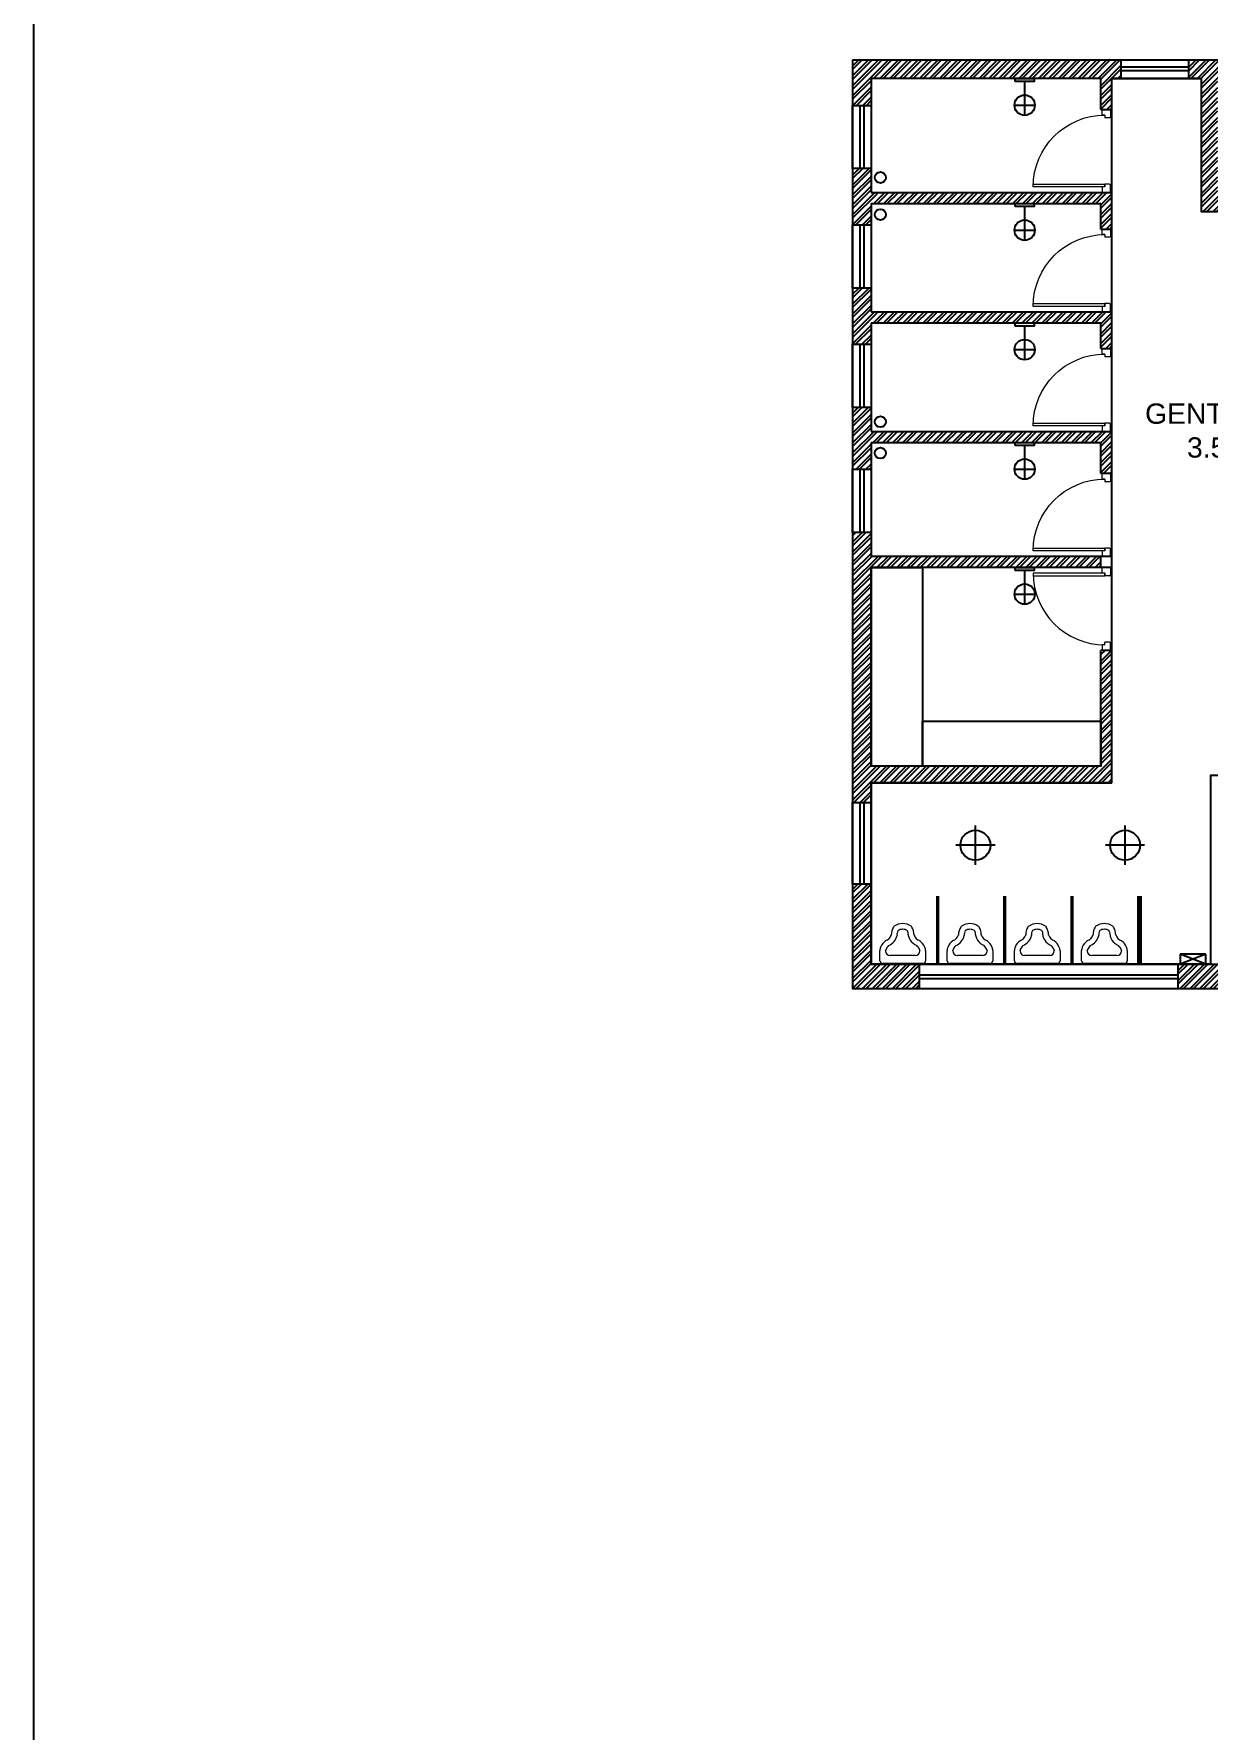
# Model space of a CAD drawing. Header units: millimetres. Extents: x 1521 to 3683, y 1649 to 3322.
# Drawn here: x 2007.65 to 2013.92, y 1663.33 to 1672.4 of the extents above; entities that cross this region are included whole.
import ezdxf

# ---------------------------------------------------------------- set-up
doc = ezdxf.new("R2010")
doc.units = ezdxf.units.MM
doc.header["$LTSCALE"] = 0.1
for name, color, linetype, lineweight in [('DOOR', 8, 'Continuous', 15), ('ELEVATION', 54, 'Continuous', 9), ('plan wall', 7, 'Continuous', 25), ('WALL', 7, 'Continuous', 50)]:
    doc.layers.add(name, color=color, linetype=linetype, lineweight=lineweight)
doc.layers.add('electrical', color=1, linetype='Continuous')
doc.styles.add('WORKING', font='ARIALN.TTF')
pattern_1 = [(45, (1372.368676, 807.466503), (-0.0265249055, 0.0265249055), []), (45, (1372.368676, 807.48526), (-0.0265249055, 0.0265249055), [])]

# ---------------------------------------------------------------- blocks, each defined once
blk = doc.blocks.new('A$C3F6A36EA')
at = {"color": 0}
blk.add_lwpolyline([(-44.2129, 22.5), (-3.3126, 22.5), (-3.3126, -5.2759), (-44.2129, -5.2759)], close=True, dxfattribs=at)
blk = doc.blocks.new('D75')
at = {"layer": 'DOOR'}
for p, q in [((0.05, 0.7), (0.05, 0.675)), ((0.05, 0.7), (0.075, 0.7)), ((0.05, 0.05), (0.05, 0.075)), ((0.05, 0.05), (0.075, 0.05))]:
    blk.add_line(p, q, dxfattribs=at)
for points in [[(0.075, 0.7), (0.075, 0.75), (0, 0.75), (0, 0.685)], [(0.01, 0.675), (0.05, 0.675)], [(0.075, 0.05), (0.075, 0), (0, 0), (0, 0.065)], [(0.01, 0.075), (0.05, 0.075)]]:
    blk.add_lwpolyline(points, dxfattribs=at)
blk.add_lwpolyline([(0.05, 0.075), (0.05, 0.05), (0.7, 0.05), (0.7, 0.075)], close=True, dxfattribs=at)
for centre, radius, start, end in [((0.01, 0.685), 0.01, 180, 270), ((0.05, 0.05), 0.65, 0, 90), ((0.01, 0.065), 0.01, 90, 180)]:
    blk.add_arc(centre, radius, start, end, dxfattribs=at)
blk = doc.blocks.new('ura')
for p, q in [((66.969, 30.005), (66.969, 30.093)), ((67.019, 30.09), (67.019, 30.093)), ((67.169, 30.05), (67.059, 30.05)), ((67.279, 30.05), (67.169, 30.05)), ((67.319, 30.093), (67.319, 30.09)), ((67.369, 30.093), (67.369, 30.005)), ((67.344, 29.98), (66.994, 29.98))]:
    blk.add_line(p, q)
for centre, radius, start, end in [((67.168, 30.203), 0.127, 89.6001, 125.1069), ((67.169, 30.203), 0.127, 54.8931, 90.3999), ((67.114, 30.062), 0.152, 128.8839, 156.1133), ((66.993, 30.256), 0.0797, 288.7154, 341.4146), ((66.993, 30.256), 0.13, 293.4922, 346.4131), ((67.189, 30.234), 0.12, 147.0632, 181.9449), ((67.109, 30.286), 0.025, 125.1069, 148.188), ((67.189, 30.234), 0.0704, 150.6587, 187.4696), ((67.168, 30.203), 0.0769, 89.34, 121.488), ((67.169, 30.203), 0.0769, 58.512, 90.66), ((67.148, 30.234), 0.0704, 19.899, 29.3413), ((67.344, 30.256), 0.13, 178.8425, 246.5078), ((67.228, 30.286), 0.025, 31.812, 54.8931), ((67.148, 30.234), 0.12, 358.0551, 32.9368), ((67.344, 30.256), 0.0797, 198.5854, 251.2846), ((67.223, 30.062), 0.152, 23.8867, 51.1161), ((67.044, 30.093), 0.075, 156.1133, 180), ((67.044, 30.093), 0.025, 156.1133, 180), ((67.059, 30.09), 0.04, 180, 270), ((67.114, 30.062), 0.102, 132.7845, 156.1133), ((67.279, 30.09), 0.04, 270, 0), ((67.223, 30.062), 0.102, 23.8867, 47.2155), ((67.294, 30.093), 0.025, 360, 23.8867), ((67.294, 30.093), 0.075, 0, 23.8867), ((66.994, 30.005), 0.025, 180, 270), ((67.344, 30.005), 0.025, 270, 360)]:
    blk.add_arc(centre, radius, start, end)

msp = doc.modelspace()

# ---------------------------------------------------------------- hatches: boundary and pattern name
h = msp.add_hatch()
h.set_pattern_fill('STEEL', color=256, scale=0.011815, style=0)
h.set_pattern_definition(pattern_1)
h.paths.add_polyline_path([(2013.4576, 1672.2611), (2012.0214, 1672.2611), (2012.0214, 1672.0179), (2012.1208, 1672.0179), (2012.1208, 1672.1617), (2013.3486, 1672.1617), (2013.3486, 1671.9954), (2013.4077, 1671.9954), (2013.4077, 1672.1617), (2013.4576, 1672.1617)])
h = msp.add_hatch()
h.set_pattern_fill('STEEL', color=256, scale=0.011815, style=0)
h.set_pattern_definition(pattern_1)
h.paths.add_polyline_path([(2014.1972, 1672.2611), (2013.8169, 1672.2611), (2013.8169, 1672.1617), (2013.8849, 1672.1617), (2013.8849, 1671.4501), (2014.3341, 1671.4501), (2014.3342, 1671.5382), (2013.9747, 1671.5382), (2013.9747, 1672.1617), (2014.1972, 1672.1617)])
h.paths.add_polyline_path([(2015.0957, 1672.2611), (2014.5565, 1672.2611), (2014.5565, 1672.1617), (2014.7834, 1672.1617), (2014.7834, 1671.5151), (2014.7834, 1671.5151), (2014.7834, 1671.4702), (2014.7834, 1671.4702), (2014.7834, 1671.4501), (2015.2317, 1671.4501), (2015.2318, 1671.5382), (2014.8732, 1671.5386), (2014.8732, 1672.1617), (2015.0957, 1672.1617)])
h.paths.add_polyline_path([(2015.9942, 1672.2611), (2015.455, 1672.2611), (2015.455, 1672.1617), (2015.9942, 1672.1617)])
h.paths.add_polyline_path([(2016.8928, 1672.2611), (2016.3535, 1672.2611), (2016.3535, 1672.1617), (2016.8928, 1672.1617)])
h = msp.add_hatch()
h.set_pattern_fill('STEEL', color=256, scale=0.011815, style=0)
h.set_pattern_definition(pattern_1)
h.paths.add_polyline_path([(2013.4077, 1671.5524), (2012.1208, 1671.5524), (2012.1208, 1671.6802), (2012.0214, 1671.6802), (2012.0214, 1671.379), (2012.1208, 1671.379), (2012.1208, 1671.4933), (2013.3486, 1671.4933), (2013.3486, 1671.3565), (2013.4077, 1671.3565)])
h.paths.add_polyline_path([(2013.4077, 1670.9135), (2012.1208, 1670.9135), (2012.1208, 1671.0412), (2012.0214, 1671.0412), (2012.0214, 1670.74), (2012.1208, 1670.74), (2012.1208, 1670.8544), (2013.3486, 1670.8544), (2013.3486, 1670.7176), (2013.4077, 1670.7176)])
h.paths.add_polyline_path([(2013.4077, 1670.2745), (2012.1208, 1670.2745), (2012.1208, 1670.4023), (2012.0214, 1670.4023), (2012.0214, 1670.0716), (2012.1208, 1670.0716), (2012.1208, 1670.2155), (2013.3486, 1670.2155), (2013.3486, 1670.0491), (2013.4077, 1670.0491)])
h = msp.add_hatch()
h.set_pattern_fill('STEEL', color=256, scale=0.011815, style=0)
h.set_pattern_definition(pattern_1)
h.paths.add_polyline_path([(2012.1208, 1669.547), (2012.3946, 1669.547), (2013.3486, 1669.547), (2013.3486, 1669.6061), (2012.1208, 1669.6061), (2012.1208, 1669.7339), (2012.0214, 1669.7339), (2012.0214, 1668.29), (2012.1208, 1668.29), (2012.1208, 1668.3951), (2013.4077, 1668.3951), (2013.4077, 1669.1035), (2013.3486, 1669.1035), (2013.3486, 1668.4837), (2012.3946, 1668.4837), (2012.1208, 1668.4837)])
h = msp.add_hatch()
h.set_pattern_fill('STEEL', color=256, scale=0.011815, style=0)
h.set_pattern_definition(pattern_1)
h.paths.add_polyline_path([(2012.3795, 1667.425), (2012.1208, 1667.425), (2012.1208, 1667.8538), (2012.0214, 1667.8538), (2012.0214, 1667.2934), (2012.3795, 1667.2934)])
h = msp.add_hatch()
h.set_pattern_fill('STEEL', color=256, scale=0.011815, style=0)
h.set_pattern_definition(pattern_1)
h.paths.add_polyline_path([(2013.9917, 1667.425), (2013.7609, 1667.425), (2013.7609, 1667.2971), (2013.7609, 1667.2934), (2013.9917, 1667.2934)])

# ---------------------------------------------------------------- linework, layer by layer
for p, q in [((2012.0214, 1672.2611), (2019.4323, 1672.2611)), ((2012.0214, 1672.2611), (2012.0214, 1667.2934)), ((2013.3486, 1672.1617), (2012.1208, 1672.1617)), ((2012.1208, 1672.1617), (2012.1208, 1671.5524)), ((2013.3486, 1671.9954), (2013.3486, 1672.1617)), ((2013.8849, 1672.1617), (2013.4077, 1672.1617)), ((2013.4077, 1671.9954), (2013.4077, 1672.1617)), ((2013.8849, 1672.1617), (2013.8849, 1671.4501)), ((2013.3486, 1671.9954), (2013.4077, 1671.9954)), ((2012.1208, 1671.5524), (2013.4077, 1671.5524)), ((2012.1208, 1671.4933), (2012.1208, 1670.9135)), ((2012.1208, 1671.4933), (2013.3486, 1671.4933)), ((2013.3486, 1671.3565), (2013.3486, 1671.4933)), ((2013.4077, 1671.3565), (2013.4077, 1671.5524)), ((2013.8849, 1671.4501), (2014.3341, 1671.4501)), ((2013.3486, 1671.3565), (2013.4077, 1671.3565)), ((2012.1208, 1670.9135), (2013.4077, 1670.9135)), ((2012.1208, 1670.8544), (2012.1208, 1670.2745)), ((2012.1208, 1670.8544), (2013.3486, 1670.8544)), ((2013.3486, 1670.7176), (2013.3486, 1670.8544)), ((2013.4077, 1670.7176), (2013.4077, 1670.9135)), ((2013.3486, 1670.7176), (2013.4077, 1670.7176)), ((2012.1208, 1670.2745), (2013.4077, 1670.2745)), ((2012.1208, 1670.2155), (2012.1208, 1669.6061)), ((2012.1208, 1670.2155), (2013.3486, 1670.2155)), ((2013.3486, 1670.0491), (2013.3486, 1670.2155)), ((2013.4077, 1670.0491), (2013.4077, 1670.2745)), ((2013.4077, 1670.0491), (2013.3486, 1670.0491)), ((2013.4077, 1669.6061), (2012.1208, 1669.6061)), ((2013.3486, 1669.547), (2013.3486, 1669.6061)), ((2013.4077, 1669.547), (2013.4077, 1669.6061)), ((2013.4077, 1669.547), (2012.1208, 1669.547)), ((2012.1208, 1669.547), (2012.1208, 1668.4837)), ((2013.3486, 1668.4837), (2013.3486, 1669.1035)), ((2013.4077, 1669.1035), (2013.3486, 1669.1035)), ((2013.4077, 1668.4837), (2013.4077, 1669.1035)), ((2013.3486, 1668.4837), (2012.1208, 1668.4837)), ((2013.4077, 1668.3951), (2012.1208, 1668.3951)), ((2012.1208, 1668.3951), (2012.1208, 1667.425)), ((2013.4077, 1668.3951), (2013.4077, 1668.4837)), ((2012.1208, 1667.425), (2013.9917, 1667.425)), ((2013.7609, 1667.425), (2013.7609, 1667.2971)), ((2013.9917, 1667.2934), (2012.0214, 1667.2934))]:
    msp.add_line(p, q)
at = {"color": 253}
for points in [[(2013.4576, 1672.2611), (2013.8169, 1672.2611), (2013.8169, 1672.1617), (2013.4576, 1672.1617)], [(2013.4576, 1672.2232), (2013.8169, 1672.2232), (2013.8169, 1672.2024), (2013.4576, 1672.2024)], [(2012.0214, 1672.0179), (2012.1208, 1672.0179), (2012.1208, 1671.6802), (2012.0214, 1671.6802)], [(2012.0611, 1672.0179), (2012.0811, 1672.0179), (2012.0811, 1671.6802), (2012.0611, 1671.6802)], [(2012.0214, 1671.379), (2012.1208, 1671.379), (2012.1208, 1671.0412), (2012.0214, 1671.0412)], [(2012.0611, 1671.379), (2012.0811, 1671.379), (2012.0811, 1671.0412), (2012.0611, 1671.0412)], [(2012.0214, 1670.74), (2012.1208, 1670.74), (2012.1208, 1670.4023), (2012.0214, 1670.4023)], [(2012.0611, 1670.74), (2012.0811, 1670.74), (2012.0811, 1670.4023), (2012.0611, 1670.4023)], [(2012.0214, 1670.0716), (2012.1208, 1670.0716), (2012.1208, 1669.7339), (2012.0214, 1669.7339)], [(2012.0611, 1670.0716), (2012.0811, 1670.0716), (2012.0811, 1669.7339), (2012.0611, 1669.7339)]]:
    msp.add_lwpolyline(points, close=True, dxfattribs=at)
for points in [[(2013.4077, 1668.3951), (2013.4077, 1672.1617), (2013.8849, 1672.1617), (2013.8849, 1671.4501), (2015.6819, 1671.4501), (2015.6825, 1670.9519), (2015.3239, 1670.9514), (2015.3239, 1669.9455), (2014.5004, 1669.9455), (2014.5004, 1669.592), (2015.6819, 1669.592), (2015.6819, 1668.4394), (2015.1502, 1668.4394), (2015.1502, 1668.4837), (2014.2921, 1668.4837), (2014.2921, 1668.435), (2013.9341, 1668.4345), (2013.9341, 1667.425), (2012.1208, 1667.425), (2012.1208, 1668.3951), (2013.4077, 1668.3951)], [(2013.4077, 1672.1617), (2013.8849, 1672.1617), (2013.8849, 1671.4501)]]:
    msp.add_lwpolyline(points)
for points in [[(2012.1208, 1669.547), (2012.3946, 1669.547), (2012.3946, 1668.4837), (2012.1208, 1668.4837)], [(2012.3946, 1668.7241), (2013.3486, 1668.7241), (2013.3486, 1668.4837), (2012.3946, 1668.4837)], [(2012.0214, 1668.29), (2012.1208, 1668.29), (2012.1208, 1667.8538), (2012.0214, 1667.8538)], [(2012.0611, 1668.29), (2012.0811, 1668.29), (2012.0811, 1667.8538), (2012.0611, 1667.8538)], [(2012.3795, 1667.425), (2013.7609, 1667.425), (2013.7609, 1667.2934), (2012.3795, 1667.2934)], [(2012.3795, 1667.3685), (2013.7609, 1667.3685), (2013.7609, 1667.3476), (2012.3795, 1667.3476)]]:
    msp.add_lwpolyline(points, close=True)
at = {"layer": 'electrical', "ltscale": 0.0025}
for p, q in [((2012.9414, 1671.9645), (2012.9414, 1672.1447)), ((2012.887, 1672.0189), (2012.9958, 1672.0189)), ((2012.9414, 1671.2961), (2012.9414, 1671.4763)), ((2012.887, 1671.3505), (2012.9958, 1671.3505)), ((2012.9414, 1670.6572), (2012.9414, 1670.8374)), ((2012.887, 1670.7116), (2012.9958, 1670.7116)), ((2012.9414, 1670.0183), (2012.9414, 1670.1985)), ((2012.887, 1670.0727), (2012.9958, 1670.0727)), ((2012.9414, 1669.3498), (2012.9414, 1669.53)), ((2012.887, 1669.4042), (2012.9958, 1669.4042)), ((2012.6779, 1667.9563), (2012.6779, 1668.1661)), ((2013.4779, 1667.9563), (2013.4779, 1668.1661)), ((2012.7828, 1668.0612), (2012.573, 1668.0612)), ((2013.5828, 1668.0612), (2013.373, 1668.0612))]:
    msp.add_line(p, q, dxfattribs=at)
at = {"layer": 'electrical', "color": 3}
for p, q in [((2013.9094, 1667.4782), (2013.7731, 1667.4782)), ((2013.7731, 1667.4782), (2013.7731, 1667.425)), ((2013.9094, 1667.4782), (2013.7731, 1667.425)), ((2013.9094, 1667.425), (2013.7731, 1667.4782)), ((2013.7731, 1667.425), (2013.9094, 1667.425)), ((2013.9094, 1667.425), (2013.9094, 1667.4782))]:
    msp.add_line(p, q, dxfattribs=at)
at = {"layer": 'electrical', "ltscale": 0.0025}
for points in [[(2012.8903, 1672.1447), (2012.8903, 1672.1617), (2012.9924, 1672.1617), (2012.9924, 1672.1447)], [(2012.8903, 1671.4763), (2012.8903, 1671.4933), (2012.9924, 1671.4933), (2012.9924, 1671.4763)], [(2012.8903, 1670.8374), (2012.8903, 1670.8544), (2012.9924, 1670.8544), (2012.9924, 1670.8374)], [(2012.8903, 1670.1985), (2012.8903, 1670.2155), (2012.9924, 1670.2155), (2012.9924, 1670.1985)], [(2012.8903, 1669.53), (2012.8903, 1669.547), (2012.9924, 1669.547), (2012.9924, 1669.53)]]:
    msp.add_lwpolyline(points, close=True, dxfattribs=at)
for centre, radius in [((2012.9414, 1672.0189), 0.0544), ((2012.9414, 1671.3505), 0.0544), ((2012.9414, 1670.7116), 0.0544), ((2012.9414, 1670.0727), 0.0544), ((2012.9414, 1669.4042), 0.0544), ((2012.6779, 1668.0612), 0.0799), ((2013.4779, 1668.0612), 0.0799)]:
    msp.add_circle(centre, radius, dxfattribs=at)
at = {"layer": 'plan wall'}
for centre in [(2012.1698, 1671.6322), (2012.1698, 1671.4341), (2012.1698, 1670.3258), (2012.1698, 1670.1582)]:
    msp.add_circle(centre, 0.0295, dxfattribs=at)
at = {"layer": 'WALL', "color": 253, "lineweight": 25, "ltscale": 3}
for p, q in [((2012.4727, 1667.4286), (2012.4727, 1667.788)), ((2012.4802, 1667.4286), (2012.4802, 1667.788)), ((2012.8321, 1667.4286), (2012.8321, 1667.788)), ((2012.8396, 1667.4286), (2012.8396, 1667.788)), ((2013.1915, 1667.4286), (2013.1915, 1667.788)), ((2013.199, 1667.4286), (2013.199, 1667.788))]:
    msp.add_line(p, q, dxfattribs=at)
at = {"layer": 'WALL', "color": 253, "ltscale": 3}
for p, q in [((2013.5509, 1667.4286), (2013.5509, 1667.788)), ((2013.5584, 1667.4286), (2013.5584, 1667.788))]:
    msp.add_line(p, q, dxfattribs=at)

# ---------------------------------------------------------------- block references
at = {"color": 0}
msp.add_blockref('A$C3F6A36EA', (2051.8579, 1654.7171), dxfattribs=at)
at = {"layer": 'DOOR', "xscale": -0.5907382861219049, "yscale": 0.5907382861219049, "zscale": 0.5907382861217793}
for p in [(2013.4003, 1671.5524), (2013.4003, 1670.9135), (2013.4003, 1670.2745), (2013.4003, 1669.6061)]:
    msp.add_blockref('D75', p, dxfattribs=at)
at = {"layer": 'DOOR', "xscale": 0.5907382861219049, "yscale": 0.5907382861219049, "zscale": 0.5907382861217793, "rotation": 180}
msp.add_blockref('D75', (2013.4003, 1669.5466), dxfattribs=at)
at = {"layer": 'ELEVATION', "xscale": 0.6101997841647063, "yscale": 0.6101997841637968, "zscale": 0.6101997841641076}
for p in [(1971.303, 1649.1348), (1971.6624, 1649.1348), (1972.0218, 1649.1348), (1972.3812, 1649.1348)]:
    msp.add_blockref('ura', p, dxfattribs=at)

# ---------------------------------------------------------------- texts
at = {"ltscale": 0.2, "insert": (2012.7127, 1670.4236), "char_height": 0.108478, "width": 2.869906, "attachment_point": 1, "style": 'WORKING'}
msp.add_mtext('\\pi0.87218;{\\f@Arial Unicode MS|b0|i0|c0|p34;GENTS  TOILET\\P\\pi1.0963;3.56X4.74}', dxfattribs=at)

doc.saveas('drawing.dxf')
